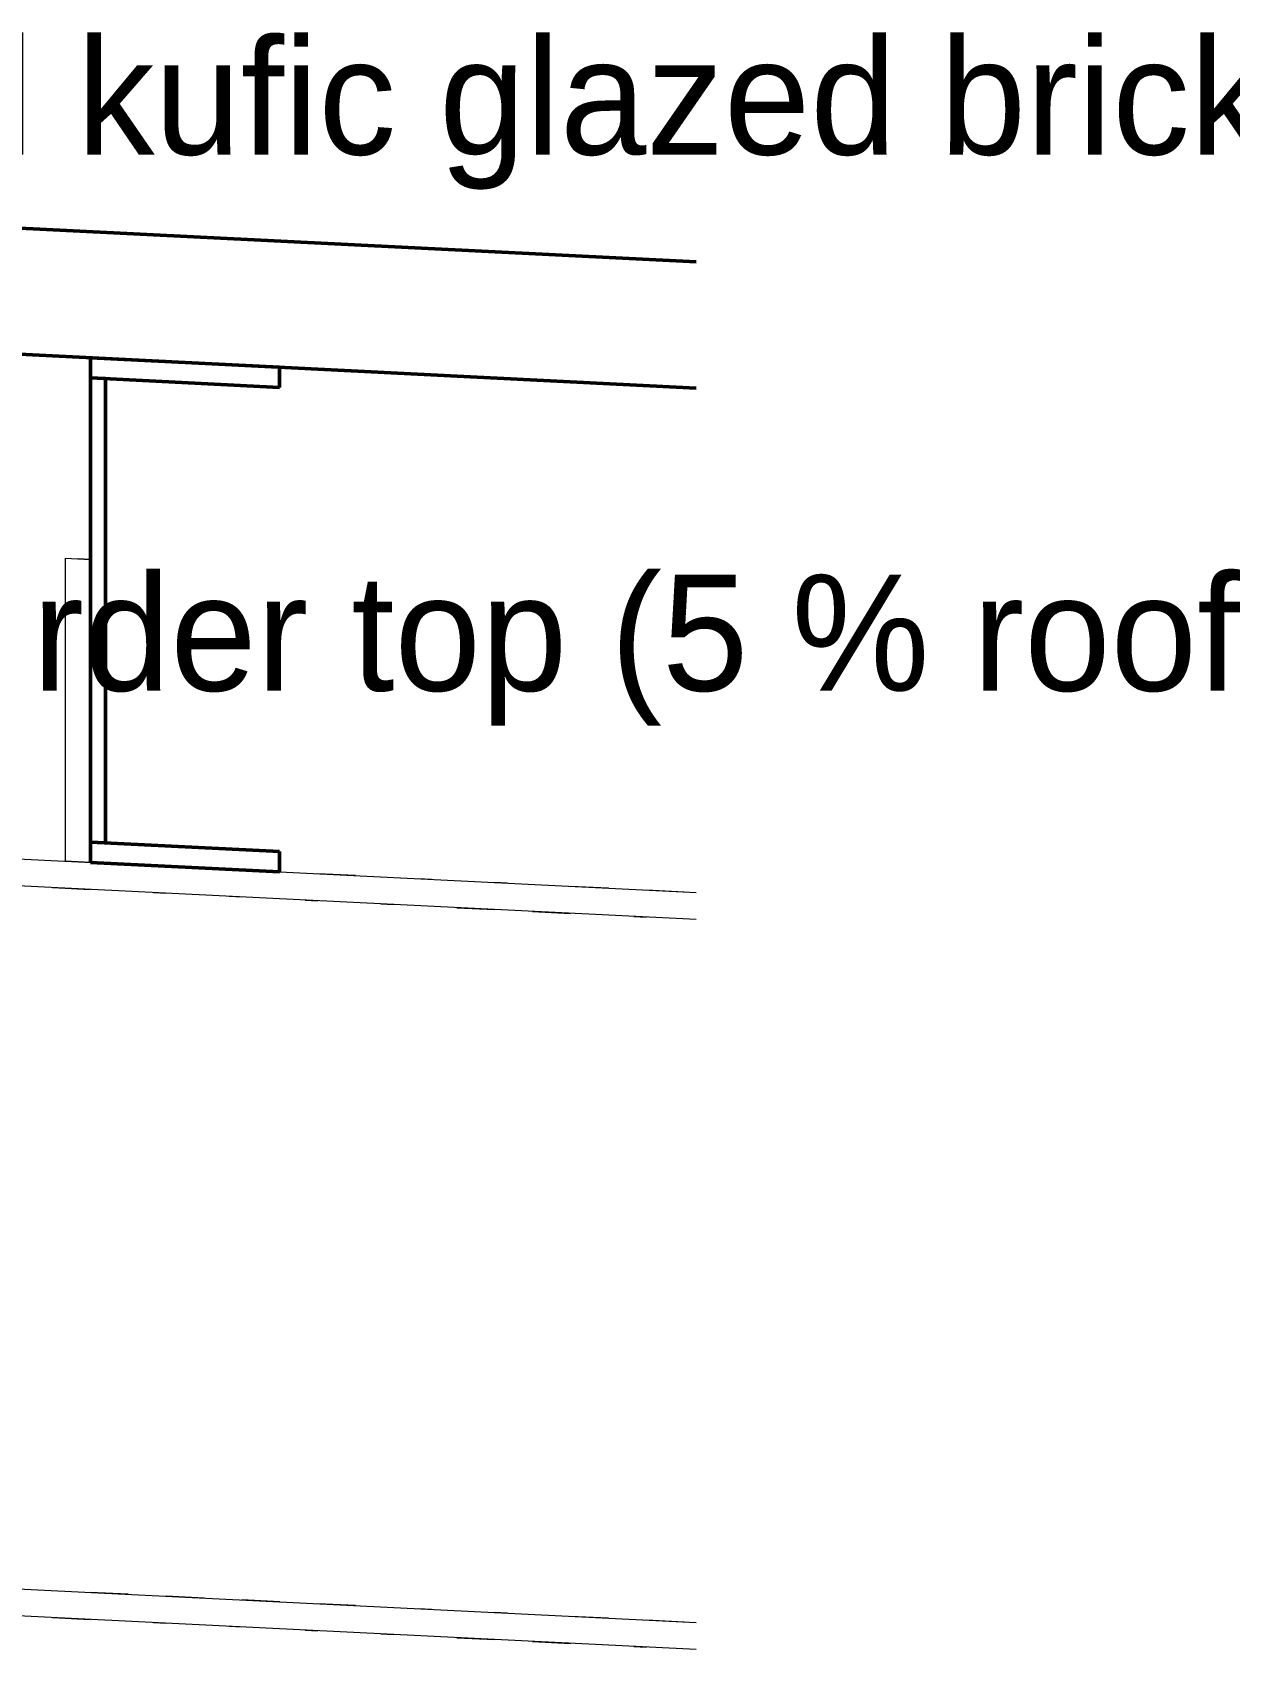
# Model space of a CAD drawing. Header units: metres. Extents: x 10 to 831, y 10 to 584.
# Drawn here: x 339.48 to 358.46, y 252 to 277.64 of the extents above; entities that cross this region are included whole.
import ezdxf

# ---------------------------------------------------------------- set-up
doc = ezdxf.new("R2010")
doc.units = ezdxf.units.M
for name, color, linetype, lineweight in [('CUT', 7, 'Continuous', 50), ('DIM', 1, 'Continuous', 13), ('TXT', 7, 'Continuous', 18), ('VIS', 8, 'Continuous', 13)]:
    doc.layers.add(name, color=color, linetype=linetype, lineweight=lineweight)

msp = doc.modelspace()

# ---------------------------------------------------------------- linework, layer by layer
at = {"layer": 'CUT'}
for p, q in [((302, 276.4), (350, 273.9999)), ((350, 271.9999), (302, 274.4)), ((343.4, 272.33), (340.4, 272.48)), ((340.4, 272.48), (340.4, 272.16)), ((343.4, 272.01), (343.4, 272.33)), ((340.64, 272.148), (340.4, 272.16)), ((340.4, 272.16), (340.4, 264.8)), ((340.4, 272.16), (343.4, 272.01)), ((340.64, 264.788), (340.64, 272.148)), ((343.4, 264.65), (340.4, 264.8)), ((340.4, 264.8), (340.4, 264.48)), ((340.4, 264.8), (340.64, 264.788)), ((343.4, 264.33), (343.4, 264.65)), ((340.4, 264.48), (343.4, 264.33))]:
    msp.add_line(p, q, dxfattribs=at)
at = {"layer": 'VIS'}
for p, q in [((350, 273.9999), (302, 276.4)), ((337.73, 274.6136), (341.062, 274.4468)), ((338.1948, 274.5904), (340.7004, 274.4648)), ((350, 271.9999), (302, 274.4)), ((338.7136, 274.5644), (339.6508, 274.5176)), ((338.7984, 274.56), (339.7852, 274.5108)), ((338.9536, 274.5524), (340.7352, 274.4632)), ((338.9808, 274.5508), (340.162, 274.492)), ((339.0752, 274.5464), (339.5972, 274.52)), ((339.0764, 274.546), (339.6692, 274.5164)), ((339.2656, 274.5368), (339.8636, 274.5068)), ((339.3436, 274.5328), (339.7988, 274.51)), ((339.384, 274.5308), (339.5796, 274.5212)), ((339.4076, 274.5296), (339.6052, 274.5196)), ((339.4232, 274.5288), (340.0228, 274.4988)), ((339.4544, 274.5272), (339.6544, 274.5172)), ((339.4592, 274.5272), (339.6548, 274.5172)), ((339.4848, 274.5256), (339.6408, 274.518)), ((339.4916, 274.5256), (339.6916, 274.5156)), ((339.5116, 274.5244), (339.6932, 274.5152)), ((339.5436, 274.5228), (339.9796, 274.5012)), ((339.6056, 274.5196), (340.204, 274.49)), ((339.6576, 274.5172), (340.654, 274.4672)), ((339.6632, 274.5168), (339.8628, 274.5068)), ((339.7012, 274.5148), (340.2316, 274.4884)), ((339.7264, 274.5136), (340.3248, 274.4836)), ((339.7688, 274.5116), (340.3692, 274.4816)), ((339.78, 274.5108), (339.9432, 274.5028)), ((339.7944, 274.5104), (339.9944, 274.5004)), ((339.7984, 274.51), (339.9532, 274.5024)), ((339.802, 274.51), (340.0008, 274.5)), ((339.8212, 274.5088), (340.0212, 274.4988)), ((339.8256, 274.5088), (340.0256, 274.4988)), ((339.8512, 274.5076), (340.2944, 274.4852)), ((339.8596, 274.5072), (340.7248, 274.4636)), ((339.8892, 274.5056), (340.0824, 274.496)), ((339.9024, 274.5048), (340.0528, 274.4972)), ((339.9324, 274.5032), (340.132, 274.4932)), ((339.9324, 274.5032), (340.0752, 274.4964)), ((339.9612, 274.502), (340.1536, 274.4924)), ((340.0264, 274.4988), (340.6244, 274.4688)), ((340.2676, 274.4868), (340.0676, 274.4968)), ((340.124, 274.494), (341.4112, 274.4296)), ((340.1376, 274.4932), (340.6356, 274.4684)), ((340.1804, 274.4908), (340.3244, 274.4836)), ((340.198, 274.49), (340.398, 274.48)), ((340.2088, 274.4896), (340.398, 274.48)), ((340.2416, 274.488), (340.4372, 274.478)), ((340.254, 274.4872), (340.7096, 274.4644)), ((340.2596, 274.4872), (340.4596, 274.4772)), ((340.262, 274.4868), (340.4596, 274.4772)), ((340.2676, 274.4868), (340.4672, 274.4768)), ((340.3192, 274.484), (340.9152, 274.4544)), ((340.3432, 274.4828), (341.7404, 274.4128)), ((340.4208, 274.4788), (340.5772, 274.4712)), ((340.422, 274.4788), (340.616, 274.4692)), ((340.4328, 274.4784), (340.922, 274.454)), ((340.4612, 274.4768), (340.6604, 274.4668)), ((340.5048, 274.4748), (340.6552, 274.4672)), ((340.5196, 274.474), (341.0576, 274.4472)), ((340.5584, 274.472), (340.7544, 274.4624)), ((340.584, 274.4708), (341.5676, 274.4216)), ((340.602, 274.47), (340.7836, 274.4608)), ((340.6228, 274.4688), (340.8228, 274.4588)), ((340.6536, 274.4672), (340.8536, 274.4572)), ((340.6564, 274.4672), (341.204, 274.4396)), ((340.6624, 274.4668), (340.856, 274.4572)), ((340.6904, 274.4656), (340.89, 274.4556)), ((340.7268, 274.4636), (341.1908, 274.4404)), ((340.7372, 274.4632), (341.18, 274.4408)), ((340.7568, 274.462), (340.9008, 274.4548)), ((340.7896, 274.4604), (340.9324, 274.4532)), ((340.8024, 274.46), (341.4008, 274.43)), ((340.816, 274.4592), (340.9904, 274.4504)), ((340.8548, 274.4572), (341.4496, 274.4276)), ((340.8592, 274.4572), (341.0584, 274.4472)), ((340.8948, 274.4552), (349.6624, 274.0168)), ((340.9232, 274.454), (342.3192, 274.384)), ((340.9632, 274.452), (341.9008, 274.4048)), ((340.9664, 274.4516), (341.5348, 274.4232)), ((340.99, 274.4504), (341.1876, 274.4408)), ((340.9944, 274.4504), (341.1948, 274.4404)), ((340.9956, 274.4504), (341.5924, 274.4204)), ((340.9968, 274.45), (341.4328, 274.4284)), ((341.0212, 274.4488), (341.2212, 274.4388)), ((341.0236, 274.4488), (341.2192, 274.4392)), ((341.0252, 274.4488), (341.2252, 274.4388)), ((341.0528, 274.4472), (341.2504, 274.4376)), ((341.0588, 274.4472), (341.2588, 274.4372)), ((341.1072, 274.4448), (341.258, 274.4372)), ((341.114, 274.4444), (341.3064, 274.4348)), ((341.116, 274.4444), (341.6464, 274.4176)), ((341.1304, 274.4436), (341.33, 274.4336)), ((341.1648, 274.4416), (341.6204, 274.4188)), ((341.1716, 274.4416), (342.3728, 274.3812)), ((341.866, 274.4068), (341.2664, 274.4368)), ((341.3288, 274.4336), (341.5108, 274.4244)), ((341.3328, 274.4332), (341.4768, 274.426)), ((341.3572, 274.432), (341.8256, 274.4088)), ((341.398, 274.43), (341.598, 274.42)), ((341.4112, 274.4296), (341.5744, 274.4212)), ((341.436, 274.4284), (341.6292, 274.4184)), ((341.4664, 274.4268), (341.6664, 274.4168)), ((341.4892, 274.4256), (342.0888, 274.3956)), ((341.586, 274.4208), (342.168, 274.3916)), ((341.5904, 274.4204), (342.4556, 274.3772)), ((341.6216, 274.4188), (341.8208, 274.4088)), ((341.6464, 274.4176), (341.7892, 274.4104)), ((341.6568, 274.4172), (341.8564, 274.4072)), ((341.658, 274.4172), (343.7236, 274.314)), ((341.6804, 274.416), (342.8616, 274.3568)), ((341.7332, 274.4132), (341.9288, 274.4036)), ((341.77, 274.4116), (342.7704, 274.3616)), ((341.7948, 274.4104), (341.9948, 274.4004)), ((341.798, 274.41), (342.6284, 274.3684)), ((341.806, 274.4096), (342.0016, 274.4)), ((341.8224, 274.4088), (342.0224, 274.3988)), ((341.8248, 274.4088), (342.0248, 274.3988)), ((341.8528, 274.4072), (342.0528, 274.3972)), ((341.8584, 274.4072), (342.0584, 274.3972)), ((341.8608, 274.4068), (342.3832, 274.3808)), ((341.8792, 274.406), (343.6772, 274.316)), ((341.908, 274.4048), (342.5036, 274.3748)), ((341.9184, 274.404), (342.066, 274.3968)), ((341.9288, 274.4036), (342.1288, 274.3936)), ((341.956, 274.4024), (343.3372, 274.3332)), ((341.9644, 274.4016), (342.1192, 274.394)), ((341.9988, 274.4), (342.5972, 274.37)), ((342.0492, 274.3976), (343.4444, 274.3276)), ((342.0548, 274.3972), (342.254, 274.3872)), ((342.0636, 274.3968), (342.5532, 274.3724)), ((342.0756, 274.3964), (342.5312, 274.3736)), ((342.1032, 274.3948), (342.2928, 274.3852)), ((342.1236, 274.394), (342.2724, 274.3864)), ((342.1888, 274.3904), (342.388, 274.3808)), ((342.2092, 274.3896), (342.4028, 274.38)), ((342.2208, 274.3888), (342.4208, 274.3788)), ((342.2384, 274.388), (342.4364, 274.378)), ((342.2668, 274.3868), (342.4592, 274.3772)), ((342.4192, 274.3792), (342.6012, 274.37)), ((342.45, 274.3776), (342.886, 274.3556)), ((343.0648, 274.3468), (342.4656, 274.3768)), ((342.5036, 274.3748), (342.932, 274.3536)), ((342.516, 274.3744), (342.7116, 274.3644)), ((342.5304, 274.3736), (343.0612, 274.3468)), ((342.5724, 274.3712), (342.7704, 274.3616)), ((342.588, 274.3704), (342.7836, 274.3608)), ((342.5948, 274.3704), (342.7948, 274.3604)), ((342.5984, 274.37), (342.7984, 274.36)), ((342.6056, 274.3696), (342.7616, 274.362)), ((342.6136, 274.3692), (342.764, 274.3616)), ((342.6224, 274.3688), (342.8224, 274.3588)), ((342.6248, 274.3688), (342.8248, 274.3588)), ((342.6576, 274.3672), (342.8576, 274.3572)), ((342.6704, 274.3664), (343.5664, 274.3216)), ((342.688, 274.3656), (342.8876, 274.3556)), ((342.72, 274.364), (342.8688, 274.3564)), ((342.7276, 274.3636), (342.9272, 274.3536)), ((342.7732, 274.3612), (342.9176, 274.354)), ((342.8044, 274.3596), (342.952, 274.3524)), ((342.818, 274.3592), (343.0172, 274.3492)), ((342.8368, 274.358), (343.4312, 274.3284)), ((342.8468, 274.3576), (343.7592, 274.312)), ((342.8528, 274.3572), (343.052, 274.3476)), ((342.8928, 274.3552), (343.3568, 274.332)), ((342.9176, 274.354), (343.1172, 274.344)), ((342.9448, 274.3528), (343.9288, 274.3036)), ((342.9864, 274.3508), (343.442, 274.328)), ((343.0292, 274.3484), (343.2268, 274.3388)), ((343.0424, 274.348), (343.2056, 274.3396)), ((343.0648, 274.3468), (343.2648, 274.3368)), ((343.138, 274.3432), (343.332, 274.3332)), ((343.1464, 274.3428), (343.328, 274.3336)), ((343.1956, 274.3404), (343.3952, 274.3304)), ((343.2132, 274.3392), (344.1504, 274.2924)), ((343.216, 274.3392), (343.3668, 274.3316)), ((343.24, 274.338), (343.4296, 274.3284)), ((343.2504, 274.3376), (343.45, 274.3276)), ((343.254, 274.3372), (343.776, 274.3112)), ((343.3088, 274.3344), (345.0908, 274.2456)), ((343.3164, 274.334), (343.4656, 274.3268)), ((343.3208, 274.334), (344.1864, 274.2908)), ((343.3496, 274.3324), (343.4936, 274.3252)), ((343.3604, 274.332), (343.5032, 274.3248)), ((343.3696, 274.3316), (343.5628, 274.322)), ((343.3704, 274.3316), (343.566, 274.3216)), ((343.4196, 274.3292), (343.612, 274.3196)), ((343.4204, 274.3288), (343.6204, 274.3188)), ((343.422, 274.3288), (344.022, 274.2988)), ((343.4244, 274.3288), (343.6244, 274.3188)), ((343.4516, 274.3276), (343.6516, 274.3176)), ((343.4572, 274.3272), (343.6568, 274.3172)), ((343.542, 274.3228), (343.698, 274.3152)), ((343.6904, 274.3156), (343.8864, 274.3056)), ((343.6904, 274.3156), (343.838, 274.308)), ((343.6948, 274.3152), (344.1844, 274.2908)), ((343.7804, 274.3108), (343.9792, 274.3012)), ((343.7908, 274.3104), (344.2888, 274.2856)), ((343.7948, 274.3104), (343.9948, 274.3004)), ((343.7984, 274.31), (343.9984, 274.3)), ((343.8016, 274.31), (345.4564, 274.2272)), ((343.8184, 274.3092), (343.9692, 274.3016)), ((343.8196, 274.3092), (344.0172, 274.2992)), ((343.8864, 274.3056), (344.0864, 274.2956)), ((343.8936, 274.3052), (344.4896, 274.2756)), ((343.8972, 274.3052), (344.3524, 274.2824)), ((343.9032, 274.3048), (344.6296, 274.2684)), ((343.9128, 274.3044), (344.062, 274.2968)), ((343.9252, 274.3036), (344.1252, 274.2936)), ((343.9256, 274.3036), (344.0696, 274.2964)), ((343.9452, 274.3028), (344.4756, 274.2764)), ((344.0484, 274.2976), (344.2476, 274.2876)), ((344.264, 274.2868), (344.064, 274.2968)), ((344.1144, 274.2944), (344.314, 274.2844)), ((344.1304, 274.2936), (344.2852, 274.2856)), ((344.1428, 274.2928), (344.3364, 274.2832)), ((344.1524, 274.2924), (344.348, 274.2824)), ((344.1552, 274.2924), (344.3528, 274.2824)), ((344.1712, 274.2916), (345.1716, 274.2416)), ((344.2172, 274.2892), (344.3604, 274.282)), ((344.2204, 274.2888), (344.82, 274.2588)), ((344.2244, 274.2888), (344.4244, 274.2788)), ((344.2564, 274.2872), (344.4564, 274.2772)), ((344.264, 274.2868), (344.4636, 274.2768)), ((344.302, 274.2848), (344.496, 274.2752)), ((344.3768, 274.2812), (344.5664, 274.2716)), ((344.38, 274.2812), (345.5608, 274.222)), ((344.3924, 274.2804), (344.5916, 274.2704)), ((344.4128, 274.2792), (344.6124, 274.2692)), ((344.4212, 274.2788), (344.5716, 274.2716)), ((344.4464, 274.2776), (344.6456, 274.2676)), ((344.4736, 274.2764), (345.0608, 274.2468)), ((344.4784, 274.276), (344.9464, 274.2528)), ((344.5092, 274.2744), (344.6584, 274.2672)), ((344.5724, 274.2712), (344.7648, 274.2616)), ((344.5764, 274.2712), (344.724, 274.2636)), ((344.5952, 274.2704), (344.7952, 274.2604)), ((344.6032, 274.27), (345.8044, 274.2096)), ((344.6104, 274.2696), (345.2032, 274.24)), ((344.6216, 274.2688), (344.8216, 274.2588)), ((344.6468, 274.2676), (345.1692, 274.2416)), ((344.6508, 274.2676), (344.8508, 274.2576)), ((344.6736, 274.2664), (344.8368, 274.258)), ((344.6856, 274.2656), (345.2848, 274.2356)), ((344.724, 274.2636), (344.9236, 274.254)), ((344.7348, 274.2632), (346.132, 274.1936)), ((344.748, 274.2628), (346.868, 274.1568)), ((344.808, 274.2596), (345.2632, 274.2368)), ((344.8188, 274.2592), (345.4132, 274.2292)), ((344.8208, 274.2588), (345.7168, 274.214)), ((344.8396, 274.258), (345.836, 274.2084)), ((344.9124, 274.2544), (346.3084, 274.1844)), ((344.9164, 274.254), (345.1096, 274.2444)), ((344.9348, 274.2532), (345.1304, 274.2436)), ((344.9636, 274.252), (345.1452, 274.2428)), ((344.9736, 274.2512), (345.1724, 274.2412)), ((344.9984, 274.25), (345.1984, 274.24)), ((345.0064, 274.2496), (345.5368, 274.2232)), ((345.024, 274.2488), (345.224, 274.2388)), ((345.0516, 274.2476), (345.9172, 274.204)), ((345.0744, 274.2464), (345.2172, 274.2392)), ((345.0876, 274.2456), (346.0252, 274.1988)), ((345.1056, 274.2448), (345.2548, 274.2372)), ((345.244, 274.2376), (345.4436, 274.228)), ((345.4628, 274.2268), (345.2632, 274.2368)), ((345.306, 274.2348), (346.29, 274.1856)), ((345.326, 274.2336), (345.8156, 274.2092)), ((345.342, 274.2328), (345.9352, 274.2032)), ((345.3564, 274.232), (346.0828, 274.196)), ((345.3664, 274.2316), (345.5104, 274.2244)), ((345.368, 274.2316), (345.5228, 274.224)), ((345.3952, 274.2304), (345.5952, 274.2204)), ((345.402, 274.23), (346.3148, 274.1844)), ((345.42, 274.2288), (346.02, 274.1992)), ((345.4216, 274.2288), (346.0212, 274.1988)), ((345.4556, 274.2272), (345.6556, 274.2172)), ((345.4624, 274.2268), (345.9052, 274.2048)), ((345.4628, 274.2268), (345.6628, 274.2168)), ((345.466, 274.2268), (346.048, 274.1976)), ((345.4824, 274.226), (346.078, 274.196)), ((345.5076, 274.2248), (346.8888, 274.1556)), ((345.5136, 274.2244), (345.7032, 274.2148)), ((345.5224, 274.224), (345.722, 274.214)), ((345.5888, 274.2204), (345.7884, 274.2104)), ((345.6092, 274.2196), (345.8084, 274.2096)), ((345.642, 274.218), (345.8412, 274.208)), ((345.648, 274.2176), (345.844, 274.208)), ((345.6896, 274.2156), (345.8832, 274.206)), ((345.6904, 274.2156), (345.872, 274.2064)), ((345.702, 274.2148), (345.8512, 274.2076)), ((345.7168, 274.214), (345.9124, 274.2044)), ((345.7188, 274.214), (346.174, 274.1912)), ((345.7252, 274.2136), (345.9176, 274.204)), ((345.7268, 274.2136), (345.8828, 274.206)), ((345.7832, 274.2108), (346.2816, 274.186)), ((345.796, 274.21), (345.9936, 274.2004)), ((345.8236, 274.2088), (346.0236, 274.1988)), ((345.85, 274.2076), (346.4496, 274.1776)), ((345.884, 274.206), (346.084, 274.196)), ((345.9272, 274.2036), (346.078, 274.196)), ((345.9312, 274.2036), (346.074, 274.1964)), ((345.9424, 274.2028), (346.0864, 274.1956)), ((346.0396, 274.198), (346.562, 274.172)), ((346.0412, 274.198), (346.6392, 274.168)), ((346.1672, 274.1916), (346.366, 274.1816)), ((346.1984, 274.19), (346.3984, 274.18)), ((346.2548, 274.1872), (346.4548, 274.1772)), ((346.2964, 274.1852), (346.4512, 274.1776)), ((346.2984, 274.1852), (346.4476, 274.1776)), ((346.3048, 274.1848), (346.468, 274.1768)), ((346.4208, 274.1788), (346.9516, 274.1524)), ((347.0616, 274.1468), (346.462, 274.1768)), ((346.4632, 274.1768), (346.6564, 274.1672)), ((346.4992, 274.1752), (346.6948, 274.1652)), ((346.5184, 274.174), (346.6628, 274.1668)), ((346.53, 274.1736), (346.6804, 274.166)), ((346.572, 274.1712), (347.1724, 274.1412)), ((346.5868, 274.1708), (346.7844, 274.1608)), ((346.5952, 274.1704), (346.7952, 274.1604)), ((346.6196, 274.1692), (346.8196, 274.1592)), ((346.6212, 274.1688), (346.8212, 274.1588)), ((346.6296, 274.1684), (347.0848, 274.1456)), ((346.6436, 274.168), (346.7912, 274.1604)), ((346.6504, 274.1676), (346.84, 274.158)), ((346.662, 274.1668), (347.2612, 274.1368)), ((346.6628, 274.1668), (346.8192, 274.1592)), ((346.674, 274.1664), (348.8716, 274.0564)), ((346.7204, 274.164), (346.92, 274.154)), ((346.7452, 274.1628), (350, 273.9999)), ((346.7808, 274.1608), (346.9624, 274.152)), ((346.7824, 274.1608), (347.648, 274.1176)), ((346.7856, 274.1608), (346.9852, 274.1508)), ((346.7884, 274.1604), (346.9312, 274.1536)), ((346.8008, 274.16), (347.3952, 274.1304)), ((346.8056, 274.1596), (347.4036, 274.13)), ((346.8096, 274.1596), (347.536, 274.1232)), ((346.8228, 274.1588), (347.0184, 274.1492)), ((346.8376, 274.158), (347.4356, 274.1284)), ((346.878, 274.156), (347.4544, 274.1272)), ((346.8948, 274.1552), (347.044, 274.148)), ((346.9068, 274.1548), (347.1064, 274.1448)), ((346.9244, 274.1536), (347.518, 274.124)), ((346.9572, 274.152), (347.4468, 274.1276)), ((347.018, 274.1492), (347.212, 274.1392)), ((347.0492, 274.1476), (347.6488, 274.1176)), ((347.0544, 274.1472), (347.2544, 274.1372)), ((347.06, 274.1468), (348.808, 274.0596)), ((347.0792, 274.146), (348.2604, 274.0868)), ((347.0824, 274.146), (347.2824, 274.136)), ((347.0948, 274.1452), (347.5268, 274.1236)), ((347.1324, 274.1432), (347.2832, 274.136)), ((347.2364, 274.138), (347.43, 274.1284)), ((347.2812, 274.136), (347.4768, 274.126)), ((347.3296, 274.1336), (347.8676, 274.1068)), ((347.3376, 274.1332), (348.2748, 274.0864)), ((347.3604, 274.132), (347.5596, 274.122)), ((347.3772, 274.1312), (347.5748, 274.1212)), ((347.3956, 274.1304), (347.5956, 274.1204)), ((347.3988, 274.13), (347.5988, 274.12)), ((347.4084, 274.1296), (347.9768, 274.1012)), ((347.4088, 274.1296), (347.6088, 274.1196)), ((347.4232, 274.1288), (347.6232, 274.1188)), ((347.4328, 274.1284), (347.9548, 274.1024)), ((347.444, 274.128), (347.942, 274.1028)), ((347.468, 274.1268), (348.064, 274.0968)), ((347.4912, 274.1256), (347.6404, 274.118)), ((347.5076, 274.1248), (347.6896, 274.1156)), ((347.5188, 274.124), (347.7188, 274.114)), ((347.5296, 274.1236), (347.6772, 274.116)), ((347.534, 274.1232), (347.6888, 274.1156)), ((347.5404, 274.1228), (347.9956, 274.1004)), ((347.5992, 274.12), (348.0676, 274.0968)), ((347.6056, 274.1196), (347.8012, 274.11)), ((347.6296, 274.1184), (348.626, 274.0688)), ((347.6356, 274.1184), (347.8348, 274.1084)), ((347.6452, 274.1176), (347.788, 274.1104)), ((347.6672, 274.1168), (349.0444, 274.0476)), ((347.7348, 274.1132), (347.8856, 274.1056)), ((347.8196, 274.1092), (348.0196, 274.0992)), ((347.8208, 274.1088), (348.0208, 274.0988)), ((347.8356, 274.1084), (348.366, 274.0816)), ((347.8468, 274.1076), (349.134, 274.0432)), ((347.8536, 274.1072), (348.0536, 274.0972)), ((347.8816, 274.106), (348.4808, 274.076)), ((347.936, 274.1032), (348.0992, 274.0952)), ((347.9572, 274.102), (348.5048, 274.0748)), ((347.9592, 274.102), (348.1032, 274.0948)), ((347.9824, 274.1008), (348.1816, 274.0908)), ((348.01, 274.0996), (348.2032, 274.09)), ((348.0308, 274.0984), (348.6076, 274.0696)), ((348.0336, 274.0984), (348.6312, 274.0684)), ((348.0348, 274.0984), (349.2356, 274.0384)), ((348.0604, 274.0968), (349.446, 274.0276)), ((348.2604, 274.0868), (348.0608, 274.0968)), ((348.0636, 274.0968), (348.2592, 274.0872)), ((348.0876, 274.0956), (348.2368, 274.088)), ((348.1036, 274.0948), (348.3028, 274.0848)), ((348.182, 274.0908), (348.764, 274.0616)), ((348.1956, 274.0904), (348.3956, 274.0804)), ((348.2088, 274.0896), (350, 274)), ((348.2604, 274.0868), (348.4604, 274.0768)), ((348.2628, 274.0868), (348.9892, 274.0504)), ((348.3176, 274.084), (348.5172, 274.074)), ((348.3276, 274.0836), (349.7248, 274.0136)), ((348.3376, 274.0832), (348.488, 274.0756)), ((348.4004, 274.08), (348.6, 274.07)), ((348.4156, 274.0792), (348.5632, 274.072)), ((348.4328, 274.0784), (349.0304, 274.0484)), ((348.4512, 274.0776), (348.9064, 274.0548)), ((348.4624, 274.0768), (348.9264, 274.0536)), ((348.5024, 274.0748), (348.9308, 274.0536)), ((348.5072, 274.0748), (349.1004, 274.0448)), ((348.5132, 274.0744), (349.3784, 274.0312)), ((348.5352, 274.0732), (348.6792, 274.066)), ((348.5356, 274.0732), (349.0036, 274.05)), ((348.5448, 274.0728), (348.7344, 274.0632)), ((348.554, 274.0724), (348.7528, 274.0624)), ((348.5632, 274.072), (348.7608, 274.062)), ((348.5884, 274.0704), (348.7516, 274.0624)), ((348.598, 274.07), (348.78, 274.0612)), ((348.5988, 274.07), (348.7988, 274.06)), ((348.6208, 274.0688), (348.8208, 274.0588)), ((348.6228, 274.0688), (348.8228, 274.0588)), ((348.648, 274.0676), (348.848, 274.0576)), ((348.6532, 274.0672), (348.8528, 274.0572)), ((348.6648, 274.0668), (350, 273.9999)), ((348.684, 274.0656), (348.8332, 274.0584)), ((348.78, 274.0608), (348.976, 274.0512)), ((348.7832, 274.0608), (348.9768, 274.0512)), ((348.8256, 274.0588), (349.348, 274.0328)), ((348.8456, 274.0576), (349.0412, 274.048)), ((348.9012, 274.0548), (349.4996, 274.0252)), ((348.9732, 274.0512), (349.5736, 274.0212)), ((349.0192, 274.0492), (349.2192, 274.0392)), ((349.0568, 274.0472), (349.6524, 274.0172)), ((349.0804, 274.046), (349.28, 274.036)), ((349.1116, 274.0444), (349.2556, 274.0372)), ((349.1792, 274.0412), (349.3784, 274.0312)), ((349.1792, 274.0412), (349.7736, 274.0112)), ((349.184, 274.0408), (349.7604, 274.012)), ((349.2412, 274.038), (349.392, 274.0304)), ((349.2504, 274.0376), (349.7808, 274.0108)), ((349.4592, 274.0272), (349.2596, 274.0372)), ((349.2808, 274.036), (349.4296, 274.0284)), ((349.3016, 274.0348), (349.4492, 274.0276)), ((349.3252, 274.0336), (349.5068, 274.0248)), ((349.3464, 274.0328), (349.9284, 274.0036)), ((349.3536, 274.0324), (349.5512, 274.0224)), ((349.3592, 274.032), (349.502, 274.0248)), ((349.3616, 274.032), (349.8172, 274.0092)), ((349.3956, 274.0304), (349.5956, 274.0204)), ((349.4228, 274.0288), (349.6228, 274.0188)), ((349.4364, 274.028), (349.9348, 274.0032)), ((349.4524, 274.0272), (349.6524, 274.0172)), ((349.4592, 274.0272), (349.6592, 274.0172)), ((349.4804, 274.026), (350, 274)), ((349.5156, 274.0244), (349.7152, 274.0144)), ((349.5568, 274.022), (349.75, 274.0124)), ((349.5632, 274.022), (349.7588, 274.012)), ((349.5672, 274.0216), (349.7304, 274.0136)), ((349.5872, 274.0208), (350, 274)), ((349.5968, 274.02), (350, 274.0001)), ((349.6276, 274.0188), (349.8272, 274.0088)), ((349.628, 274.0184), (349.8236, 274.0088)), ((349.6284, 274.0184), (350, 274)), ((349.6816, 274.016), (349.8712, 274.0064)), ((349.7, 274.0148), (349.8548, 274.0072)), ((349.716, 274.0144), (350, 274.0002)), ((349.7472, 274.0128), (350, 274.0001)), ((349.7788, 274.0112), (350, 274.0001)), ((349.784, 274.0108), (349.94, 274.0028)), ((349.7988, 274.01), (350, 273.9999)), ((349.8204, 274.0088), (350, 273.9998)), ((349.8436, 274.008), (349.9944, 274.0004)), ((349.8472, 274.0076), (350, 274)), ((349.8772, 274.006), (350, 274.0001)), ((349.9756, 274.0012), (350, 274)), ((344.6376, 272.268), (336.892, 272.6556)), ((339.588, 272.5208), (338.2068, 272.5896)), ((344.8192, 272.2592), (338.3172, 272.584)), ((339.6556, 272.5172), (338.4748, 272.5764)), ((339.952, 272.5024), (338.6768, 272.566)), ((339.664, 272.5168), (339.0664, 272.5468)), ((339.7264, 272.5136), (339.128, 272.5436)), ((339.4848, 272.5256), (339.3288, 272.5336)), ((339.5116, 272.5244), (339.33, 272.5336)), ((340.4548, 272.4772), (339.4584, 272.5272)), ((339.9696, 272.5016), (339.484, 272.526)), ((340.0548, 272.4972), (339.5244, 272.5236)), ((340.1692, 272.4916), (339.5688, 272.5216)), ((339.7944, 272.5104), (339.5944, 272.5204)), ((339.802, 272.51), (339.6032, 272.52)), ((340.6144, 272.4692), (339.6144, 272.5192)), ((339.78, 272.5108), (339.6172, 272.5192)), ((339.8232, 272.5088), (339.6232, 272.5188)), ((339.81, 272.5096), (339.6344, 272.5184)), ((339.8664, 272.5068), (339.6664, 272.5168)), ((339.8892, 272.5056), (339.6956, 272.5152)), ((339.9612, 272.502), (339.7692, 272.5116)), ((339.9324, 272.5032), (339.7896, 272.5104)), ((340.0044, 272.4996), (339.8052, 272.5096)), ((340.0264, 272.4988), (339.8272, 272.5088)), ((339.8564, 272.5072), (340.838, 272.458)), ((340.6676, 272.4668), (339.8656, 272.5068)), ((340.7528, 272.4624), (339.9024, 272.5048)), ((341.2272, 272.4388), (339.94, 272.5028)), ((340.552, 272.4724), (340.0328, 272.4984)), ((340.2596, 272.4872), (340.0596, 272.4972)), ((340.2676, 272.4868), (340.0676, 272.4968)), ((340.6832, 272.466), (340.084, 272.496)), ((341.0216, 272.4488), (340.1092, 272.4944)), ((340.7164, 272.464), (340.1208, 272.494)), ((341.5408, 272.4228), (340.1436, 272.4928)), ((340.352, 272.4824), (340.1536, 272.4924)), ((340.6348, 272.4684), (340.1952, 272.4904)), ((340.422, 272.4788), (340.228, 272.4888)), ((340.4612, 272.4768), (340.262, 272.4868)), ((340.4208, 272.4788), (340.2648, 272.4868)), ((340.2676, 272.4868), (340.4672, 272.4768)), ((340.4328, 272.4784), (340.2696, 272.4864)), ((340.5128, 272.4744), (340.3372, 272.4832)), ((340.8784, 272.456), (340.3404, 272.4828)), ((340.5584, 272.472), (340.3628, 272.482)), ((340.9292, 272.4536), (340.3724, 272.4812)), ((341.3684, 272.4316), (340.3768, 272.4812)), ((341.3708, 272.4316), (340.3872, 272.4808)), ((341.6856, 272.4156), (340.4, 272.48)), ((340.4, 272.16), (340.4, 272.48)), ((340.4, 272.48), (340.4, 272.48)), ((343.4, 272.33), (340.4, 272.48)), ((340.4, 272.16), (340.4, 272.48)), ((341.8128, 272.4092), (340.4132, 272.4792)), ((341.018, 272.4492), (340.418, 272.4792)), ((340.602, 272.47), (340.4204, 272.4788)), ((340.6228, 272.4688), (340.4228, 272.4788)), ((340.6536, 272.4672), (340.454, 272.4772)), ((340.6624, 272.4668), (340.4692, 272.4764)), ((340.8024, 272.46), (340.6028, 272.47)), ((340.7896, 272.4604), (340.6468, 272.4676)), ((341.7132, 272.4144), (340.776, 272.4612)), ((340.9416, 272.4528), (340.7796, 272.4612)), ((342.0992, 272.3952), (340.78, 272.4612)), ((340.9308, 272.4536), (340.7816, 272.4608)), ((340.99, 272.4504), (340.792, 272.4604)), ((340.9944, 272.4504), (340.7944, 272.4604)), ((340.9956, 272.4504), (340.7968, 272.46)), ((341.0252, 272.4488), (340.8252, 272.4588)), ((341.9312, 272.4036), (340.8572, 272.4572)), ((341.0588, 272.4472), (340.8592, 272.4572)), ((341.0652, 272.4468), (340.8656, 272.4568)), ((341.114, 272.4444), (340.922, 272.454)), ((341.4696, 272.4264), (340.9388, 272.4532)), ((341.6216, 272.4188), (341.0232, 272.4488)), ((341.2156, 272.4392), (341.04, 272.448)), ((342.0496, 272.3976), (341.0528, 272.4472)), ((341.2844, 272.4356), (341.0896, 272.4456)), ((341.3288, 272.4336), (341.1472, 272.4428)), ((342.3552, 272.3824), (341.1744, 272.4412)), ((341.3576, 272.432), (341.1796, 272.4412)), ((341.6692, 272.4164), (341.2012, 272.44)), ((341.436, 272.4284), (341.2424, 272.438)), ((341.4112, 272.4296), (341.2484, 272.4376)), ((341.2584, 272.4372), (342.24, 272.388)), ((341.4664, 272.4268), (341.2664, 272.4368)), ((341.94, 272.4032), (341.3444, 272.4328)), ((341.586, 272.4208), (341.392, 272.4304)), ((341.6568, 272.4172), (341.4576, 272.4272)), ((341.4664, 272.4268), (341.6664, 272.4168)), ((341.6464, 272.4176), (341.5036, 272.4248)), ((341.7332, 272.4132), (341.5372, 272.4232)), ((342.5704, 272.3716), (341.5696, 272.4216)), ((341.7948, 272.4104), (341.5948, 272.4204)), ((341.8224, 272.4088), (341.6224, 272.4188)), ((341.8248, 272.4088), (341.6252, 272.4188)), ((341.8528, 272.4072), (341.6532, 272.4172)), ((341.8584, 272.4072), (341.6584, 272.4172)), ((342.3948, 272.3804), (341.6616, 272.4168)), ((342.3052, 272.3848), (341.7092, 272.4144)), ((341.9188, 272.404), (341.7428, 272.4128)), ((342.2372, 272.388), (341.7512, 272.4124)), ((343.1396, 272.3432), (341.7584, 272.412)), ((342.2824, 272.386), (341.7632, 272.412)), ((341.9352, 272.4032), (341.7936, 272.4104)), ((341.9988, 272.4), (341.7996, 272.41)), ((342.0428, 272.398), (341.8572, 272.4072)), ((349.4676, 272.0268), (341.8692, 272.4064)), ((342.0696, 272.3964), (341.8916, 272.4056)), ((342.0636, 272.3968), (341.9008, 272.4048)), ((342.1236, 272.394), (341.9744, 272.4012)), ((342.5868, 272.3708), (341.99, 272.4004)), ((342.2092, 272.3896), (342.016, 272.3992)), ((342.2176, 272.3892), (342.0176, 272.3992)), ((342.2644, 272.3868), (342.0644, 272.3968)), ((342.2668, 272.3868), (342.0748, 272.3964)), ((343.8768, 272.306), (342.0788, 272.396)), ((345.73, 272.2136), (342.1008, 272.3948)), ((342.4192, 272.3792), (342.2376, 272.388)), ((342.8464, 272.3576), (342.2484, 272.3876)), ((344.3064, 272.2848), (342.2548, 272.3872)), ((343.1344, 272.3432), (342.284, 272.386)), ((342.5188, 272.374), (342.3192, 272.384)), ((342.516, 272.3744), (342.3204, 272.384)), ((342.5304, 272.3736), (342.3536, 272.3824)), ((342.502, 272.3748), (342.3604, 272.382)), ((342.7892, 272.3604), (342.3608, 272.382)), ((342.5724, 272.3712), (342.3748, 272.3812)), ((342.5948, 272.3704), (342.3948, 272.3804)), ((343.414, 272.3292), (342.414, 272.3792)), ((342.6224, 272.3688), (342.4224, 272.3788)), ((342.6248, 272.3688), (342.4248, 272.3788)), ((343.234, 272.3384), (342.432, 272.3784)), ((342.6056, 272.3696), (342.4496, 272.3776)), ((342.6576, 272.3672), (342.458, 272.3772)), ((343.0648, 272.3468), (342.4656, 272.3768)), ((343.0804, 272.346), (342.4812, 272.376)), ((343.3872, 272.3308), (342.4912, 272.3756)), ((342.72, 272.364), (342.5708, 272.3716)), ((342.7816, 272.3608), (342.6036, 272.37)), ((342.818, 272.3592), (342.6184, 272.3692)), ((342.8528, 272.3572), (342.6536, 272.3672)), ((342.6604, 272.3668), (343.642, 272.318)), ((343.5768, 272.3212), (342.6644, 272.3668)), ((343.732, 272.3132), (342.7484, 272.3624)), ((343.0424, 272.348), (342.8792, 272.356)), ((343.0684, 272.3464), (342.9268, 272.3536)), ((343.1308, 272.3436), (342.9324, 272.3532)), ((343.138, 272.3432), (342.944, 272.3528)), ((343.1464, 272.3428), (342.9644, 272.3516)), ((343.5276, 272.3236), (342.9708, 272.3516)), ((343.1956, 272.3404), (342.996, 272.35)), ((343.9628, 272.302), (343.0256, 272.3488)), ((343.5328, 272.3232), (343.0468, 272.3476)), ((343.0648, 272.3468), (343.2648, 272.3368)), ((343.7156, 272.3144), (343.1172, 272.344)), ((343.3164, 272.334), (343.1672, 272.3416)), ((343.3604, 272.332), (343.2176, 272.3392)), ((343.4244, 272.3288), (343.2244, 272.3388)), ((343.4196, 272.3292), (343.2276, 272.3388)), ((343.4516, 272.3276), (343.252, 272.3376)), ((343.4572, 272.3272), (343.2572, 272.3372)), ((343.4632, 272.3268), (343.2632, 272.3368)), ((344.386, 272.2808), (343.312, 272.3344)), ((343.4936, 272.3252), (343.3156, 272.3344)), ((343.542, 272.3228), (343.386, 272.3308)), ((343.4, 272.33), (343.4, 272.33)), ((343.4, 272.01), (343.4, 272.33)), ((343.9452, 272.3028), (343.4148, 272.3292)), ((343.8616, 272.3068), (343.4216, 272.3288)), ((344.4412, 272.278), (343.4444, 272.3276)), ((344.202, 272.29), (343.4936, 272.3252)), ((344.0132, 272.2992), (343.494, 272.3252)), ((343.6904, 272.3156), (343.4948, 272.3252)), ((343.6948, 272.3152), (343.532, 272.3236)), ((343.7804, 272.3108), (343.5812, 272.3208)), ((343.7948, 272.3104), (343.5948, 272.3204)), ((343.8176, 272.3092), (343.6176, 272.3192)), ((344.9048, 272.2548), (343.6176, 272.3192)), ((343.822, 272.3088), (343.622, 272.3188)), ((344.2908, 272.2856), (343.6952, 272.3152)), ((343.9128, 272.3044), (343.7636, 272.312)), ((344.0484, 272.2976), (343.8492, 272.3076)), ((344.1552, 272.2924), (343.9572, 272.302)), ((344.9712, 272.2516), (343.9708, 272.3016)), ((345.4124, 272.2292), (344.0128, 272.2992)), ((344.2244, 272.2888), (344.0244, 272.2988)), ((344.2056, 272.2896), (344.0276, 272.2988)), ((344.2564, 272.2872), (344.0568, 272.2972)), ((344.0628, 272.2968), (345.044, 272.2476)), ((344.264, 272.2868), (344.064, 272.2968)), ((344.2172, 272.2892), (344.0744, 272.2964)), ((344.302, 272.2848), (344.108, 272.2948)), ((345.5332, 272.2232), (344.136, 272.2932)), ((344.3924, 272.2804), (344.1928, 272.2904)), ((345.392, 272.2304), (344.2112, 272.2896)), ((344.4128, 272.2792), (344.2136, 272.2892)), ((344.264, 272.2868), (344.4636, 272.2768)), ((344.4736, 272.2764), (344.278, 272.286)), ((344.9124, 272.2544), (344.314, 272.2844)), ((344.7904, 272.2604), (344.3224, 272.284)), ((344.5048, 272.2748), (344.3428, 272.2828)), ((344.5092, 272.2744), (344.36, 272.282)), ((344.5724, 272.2712), (344.3804, 272.2808)), ((344.5952, 272.2704), (344.3952, 272.2804)), ((344.6216, 272.2688), (344.422, 272.2788)), ((344.6508, 272.2676), (344.4512, 272.2776)), ((344.6412, 272.268), (344.4556, 272.2772)), ((344.6624, 272.2668), (344.4624, 272.2768)), ((340.4, 272.16), (340.4, 272.16)), ((340.4, 272.16), (343.4, 272.01)), ((340.64, 272.148), (340.4, 272.16)), ((340.4, 264.8), (340.4, 272.16)), ((340.4, 272.16), (340.4, 272.16)), ((340.64, 272.148), (340.4, 272.16)), ((340.4, 264.8), (340.4, 272.16)), ((343.4, 272.01), (340.4, 272.16)), ((340.64, 272.148), (340.64, 272.148)), ((340.64, 264.788), (340.64, 272.148)), ((340.64, 264.788), (340.64, 272.148)), ((343.4, 272.01), (343.4, 272.17)), ((344.6736, 272.2664), (344.5104, 272.2744)), ((344.7188, 272.264), (344.52, 272.274)), ((344.7688, 272.2616), (344.6268, 272.2688)), ((345.6368, 272.218), (344.64, 272.268)), ((345.5376, 272.2232), (344.6416, 272.268)), ((345.5164, 272.224), (344.6656, 272.2668)), ((344.9176, 272.254), (344.7396, 272.2632)), ((344.9736, 272.2512), (344.7748, 272.2612)), ((344.9636, 272.252), (344.7816, 272.2608)), ((345.4172, 272.2292), (344.8172, 272.2592)), ((345.024, 272.2488), (344.824, 272.2588)), ((345.36, 272.232), (344.8296, 272.2584)), ((345.478, 272.226), (344.8788, 272.256)), ((345.6212, 272.2188), (344.888, 272.2556)), ((345.0744, 272.2464), (344.9316, 272.2536)), ((345.1056, 272.2448), (344.9564, 272.252)), ((345.8004, 272.21), (344.9984, 272.25)), ((345.244, 272.2376), (345.0448, 272.2476)), ((346.0932, 272.1952), (345.1092, 272.2444)), ((345.7376, 272.2132), (345.144, 272.2428)), ((345.326, 272.2336), (345.1632, 272.242)), ((346.752, 272.1624), (345.1936, 272.2404)), ((345.3952, 272.2304), (345.1952, 272.2404)), ((345.8136, 272.2092), (345.2136, 272.2392)), ((346.132, 272.1932), (345.2196, 272.2392)), ((345.744, 272.2128), (345.2248, 272.2388)), ((345.4556, 272.2272), (345.2556, 272.2372)), ((345.4628, 272.2268), (345.2632, 272.2368)), ((345.854, 272.2072), (345.272, 272.2364)), ((345.8376, 272.208), (345.2752, 272.2364)), ((345.8796, 272.206), (345.2836, 272.236)), ((346.9988, 272.15), (345.3028, 272.2348)), ((346.2968, 272.1852), (345.3104, 272.2344)), ((345.8004, 272.21), (345.3144, 272.2344)), ((345.5888, 272.2204), (345.3896, 272.2304)), ((345.6092, 272.2196), (345.41, 272.2296)), ((345.63, 272.2184), (345.452, 272.2276)), ((345.648, 272.2176), (345.4524, 272.2272)), ((345.4628, 272.2268), (345.6628, 272.2168)), ((345.4648, 272.2268), (346.446, 272.1776)), ((345.6896, 272.2156), (345.4964, 272.2252)), ((345.6904, 272.2156), (345.5088, 272.2244)), ((345.71, 272.2144), (345.5104, 272.2244)), ((345.7252, 272.2136), (345.5332, 272.2232)), ((345.702, 272.2148), (345.5528, 272.2224)), ((346.1264, 272.1936), (345.5696, 272.2216)), ((345.7268, 272.2136), (345.5708, 272.2216)), ((345.7844, 272.2108), (345.6084, 272.2196)), ((345.8216, 272.2088), (345.6216, 272.2188)), ((345.8236, 272.2088), (345.624, 272.2188)), ((345.85, 272.2076), (345.6504, 272.2176)), ((345.8612, 272.2068), (345.6612, 272.2168)), ((346.3064, 272.1848), (345.7112, 272.2144)), ((346.8412, 272.158), (345.7672, 272.2116)), ((345.9312, 272.2036), (345.7884, 272.2104)), ((346.1672, 272.1916), (345.968, 272.2016)), ((346.2548, 272.1872), (346.0552, 272.1972)), ((346.3048, 272.1848), (346.1416, 272.1928)), ((346.2984, 272.1852), (346.1492, 272.1924)), ((346.8328, 272.1584), (346.2348, 272.1884)), ((346.44, 272.178), (346.2404, 272.188)), ((346.7744, 272.1612), (346.244, 272.1876)), ((346.4632, 272.1768), (346.2696, 272.1864)), ((346.9068, 272.1548), (346.3084, 272.1844)), ((346.4872, 272.1756), (346.3116, 272.1844)), ((346.9724, 272.1512), (346.372, 272.1816)), ((346.5952, 272.1704), (346.3952, 272.1804)), ((347.0168, 272.1492), (346.4168, 272.1792)), ((346.6212, 272.1688), (346.4212, 272.1788)), ((346.6236, 272.1688), (346.4236, 272.1788)), ((347.06, 272.1468), (346.4608, 272.1768)), ((347.0616, 272.1468), (346.462, 272.1768)), ((346.6628, 272.1668), (346.5068, 272.1748)), ((346.7856, 272.1608), (346.586, 272.1708)), ((346.7808, 272.1608), (346.5992, 272.17)), ((347.2044, 272.1396), (346.606, 272.1696)), ((347.096, 272.1452), (346.61, 272.1696)), ((346.8228, 272.1588), (346.6268, 272.1688)), ((346.7884, 272.1604), (346.6456, 272.1676)), ((347.088, 272.1456), (346.648, 272.1676)), ((346.662, 272.1668), (347.2612, 272.1368)), ((347.2624, 272.1368), (346.686, 272.1656)), ((347.32, 272.134), (346.7268, 272.1636)), ((346.8948, 272.1552), (346.7456, 272.1628)), ((346.9572, 272.152), (346.794, 272.1604)), ((347.018, 272.1492), (346.824, 272.1588)), ((347.4488, 272.1276), (346.8496, 272.1576)), ((347.0544, 272.1472), (346.8544, 272.1572)), ((348.6716, 272.0664), (346.8736, 272.1564)), ((347.7544, 272.1124), (346.9108, 272.1544)), ((347.4748, 272.1264), (346.9556, 272.1524)), ((347.19, 272.1404), (347.0144, 272.1492)), ((347.2364, 272.138), (347.0432, 272.148)), ((347.898, 272.1052), (347.0472, 272.1476)), ((347.6112, 272.1196), (347.0544, 272.1472)), ((347.1472, 272.1428), (348.1288, 272.0936)), ((347.6884, 272.1156), (347.1504, 272.1424)), ((347.3604, 272.132), (347.1616, 272.142)), ((347.3956, 272.1304), (347.1952, 272.1404)), ((347.41, 272.1296), (347.232, 272.1384)), ((348.046, 272.0976), (347.244, 272.138)), ((347.468, 272.1264), (347.2696, 272.1364)), ((347.8752, 272.1064), (347.276, 272.1364)), ((347.4976, 272.1252), (347.2988, 272.1352)), ((347.5076, 272.1248), (347.326, 272.1336)), ((347.4912, 272.1256), (347.3424, 272.1328)), ((347.6056, 272.1196), (347.41, 272.1296)), ((348.4268, 272.0788), (347.4304, 272.1284)), ((347.6356, 272.1184), (347.4364, 272.128)), ((347.9112, 272.1044), (347.4432, 272.128)), ((348.4544, 272.0772), (347.4704, 272.1264)), ((347.6452, 272.1176), (347.5024, 272.1248)), ((347.7044, 272.1148), (347.5052, 272.1248)), ((348.0872, 272.0956), (347.5248, 272.1236)), ((348.612, 272.0696), (347.6124, 272.1192)), ((347.8208, 272.1088), (347.6208, 272.1188)), ((347.8536, 272.1072), (347.654, 272.1172)), ((348.1892, 272.0904), (347.6588, 272.1172)), ((347.8596, 272.1072), (347.6596, 272.1172)), ((348.95, 272.0524), (347.6628, 272.1168)), ((347.8928, 272.1052), (347.7172, 272.114)), ((347.8852, 272.1056), (347.7436, 272.1128)), ((347.936, 272.1032), (347.7728, 272.1112)), ((348.3224, 272.084), (347.7748, 272.1112)), ((347.9824, 272.1008), (347.7828, 272.1108)), ((348.01, 272.0996), (347.8168, 272.1092)), ((348.4152, 272.0792), (347.8388, 272.108)), ((349.5292, 272.0236), (347.8504, 272.1076)), ((348.0676, 272.0968), (347.906, 272.1048)), ((348.0876, 272.0956), (347.9388, 272.1032)), ((348.122, 272.094), (347.944, 272.1028)), ((348.182, 272.0908), (347.988, 272.1004)), ((348.1956, 272.0904), (347.9956, 272.1004)), ((348.2088, 272.0896), (348.0088, 272.0996)), ((348.6132, 272.0692), (348.0132, 272.0992)), ((348.6164, 272.0692), (348.0164, 272.0992)), ((348.2604, 272.0868), (348.0608, 272.0968)), ((348.848, 272.0576), (348.1144, 272.0944)), ((349.5252, 272.0236), (348.128, 272.0936)), ((348.4004, 272.08), (348.2012, 272.09)), ((348.9892, 272.0504), (348.222, 272.0888)), ((348.2604, 272.0868), (348.4604, 272.0768)), ((348.9012, 272.0548), (348.3028, 272.0848)), ((348.9028, 272.0548), (348.3092, 272.0844)), ((350, 272), (348.3104, 272.0844)), ((348.9516, 272.0524), (348.3552, 272.0824)), ((348.788, 272.0608), (348.3596, 272.082)), ((348.8476, 272.0576), (348.3796, 272.0812)), ((348.598, 272.07), (348.4164, 272.0792)), ((348.5956, 272.0704), (348.42, 272.0792)), ((348.6208, 272.0688), (348.4208, 272.0788)), ((348.6228, 272.0688), (348.4232, 272.0788)), ((348.5884, 272.0704), (348.4252, 272.0788)), ((348.648, 272.0676), (348.4484, 272.0776)), ((348.6532, 272.0672), (348.4532, 272.0772)), ((349.8488, 272.0076), (348.4676, 272.0768)), ((349.0852, 272.0456), (348.49, 272.0756)), ((348.684, 272.0656), (348.5352, 272.0732)), ((348.7248, 272.0636), (348.5392, 272.0732)), ((348.5492, 272.0724), (349.5308, 272.0236)), ((348.78, 272.0608), (348.5844, 272.0708)), ((348.7832, 272.0608), (348.59, 272.0704)), ((349.2244, 272.0388), (348.6264, 272.0688)), ((348.8312, 272.0584), (348.632, 272.0684)), ((348.834, 272.0584), (348.656, 272.0672)), ((349.2056, 272.0396), (348.6864, 272.0656)), ((349.7736, 272.0112), (348.7732, 272.0612)), ((349.0088, 272.0496), (348.8088, 272.0596)), ((349.454, 272.0272), (348.858, 272.0572)), ((349.0584, 272.0472), (348.8588, 272.0572)), ((349.3636, 272.032), (348.8776, 272.056)), ((349.1792, 272.0412), (348.9796, 272.0512)), ((349.2504, 272.0376), (349.0736, 272.0464)), ((349.2984, 272.0352), (349.1228, 272.044)), ((349.2808, 272.036), (349.1316, 272.0436)), ((349.3252, 272.0336), (349.1432, 272.0428)), ((349.7344, 272.0132), (349.1524, 272.0424)), ((349.3956, 272.0304), (349.1956, 272.0404)), ((349.3592, 272.032), (349.2164, 272.0392)), ((349.4228, 272.0288), (349.2228, 272.0388)), ((349.4524, 272.0272), (349.2528, 272.0372)), ((349.4592, 272.0272), (349.2596, 272.0372)), ((350, 271.9999), (349.3012, 272.0348)), ((349.5568, 272.022), (349.3636, 272.032)), ((349.5632, 272.022), (349.3676, 272.0316)), ((349.546, 272.0228), (349.368, 272.0316)), ((349.568, 272.0216), (349.376, 272.0312)), ((349.9956, 272.0004), (349.3976, 272.03)), ((349.962, 272.002), (349.3996, 272.03)), ((349.5672, 272.0216), (349.404, 272.0296)), ((350, 271.9999), (349.4292, 272.0284)), ((349.4592, 272.0272), (349.6592, 272.0172)), ((349.6992, 272.0152), (349.4996, 272.0252)), ((350, 272), (349.5484, 272.0224)), ((350, 272), (349.6088, 272.0196)), ((350, 272.0001), (349.61, 272.0196)), ((350, 272), (349.6164, 272.0192)), ((343.4, 272.01), (343.4, 272.01)), ((349.8204, 272.0088), (349.6204, 272.0188)), ((349.784, 272.0108), (349.628, 272.0188)), ((349.8472, 272.0076), (349.6476, 272.0176)), ((350, 272), (349.6528, 272.0172)), ((350, 272), (349.6732, 272.0164)), ((349.8772, 272.006), (349.728, 272.0136)), ((350, 272), (349.7772, 272.0112)), ((350, 272), (349.81, 272.0096)), ((350, 271.9999), (349.822, 272.0088)), ((350, 272.0001), (349.8256, 272.0088)), ((350, 272.0001), (349.8256, 272.0088)), ((350, 272.0001), (349.8276, 272.0088)), ((350, 272), (349.8316, 272.0084)), ((350, 272.0001), (349.8744, 272.0064)), ((350, 272.0001), (349.8916, 272.0056)), ((349.9512, 272.0024), (350, 272)), ((350, 271.9999), (349.9652, 272.0016)), ((350, 272.0002), (349.9956, 272.0004)), ((340, 269.3), (340.4, 269.28)), ((340, 269.3), (340, 264.5)), ((340.4, 269.28), (340.2, 269.29)), ((340.4, 269.28), (340.4, 269.28)), ((340.4, 264.48), (340.4, 269.28)), ((340.4, 264.48), (340.4, 269.28)), ((307.7432, 266.1128), (350, 264)), ((350, 263.572), (307.5428, 265.6948)), ((340.4, 264.8), (340.4, 264.8)), ((340.4, 264.8), (340.64, 264.788)), ((343.4, 264.65), (340.4, 264.8)), ((340.4, 264.48), (340.4, 264.8)), ((340.4, 264.8), (340.4, 264.8)), ((343.4, 264.65), (340.4, 264.8)), ((340.4, 264.48), (340.4, 264.8)), ((340.64, 264.788), (340.4, 264.8)), ((340.64, 264.788), (340.64, 264.788)), ((343.4, 264.65), (343.4, 264.65)), ((343.4, 264.33), (343.4, 264.65)), ((343.4, 264.33), (343.4, 264.65)), ((340, 264.5), (340, 264.5)), ((340.4, 264.48), (340, 264.5)), ((340.9992, 264.45), (340.398, 264.48)), ((340.4, 264.48), (340.4, 264.48)), ((340.4, 264.48), (343.4, 264.33)), ((343.4, 264.33), (340.4, 264.48)), ((340.4, 264.48), (340.4, 264.48)), ((342.2012, 264.39), (341.6004, 264.42)), ((343.4032, 264.33), (342.8024, 264.36)), ((343.4, 264.33), (343.4, 264.33)), ((339.7972, 264.082), (340.398, 264.052)), ((344.6052, 264.2696), (344.0044, 264.2996)), ((345.8072, 264.2096), (345.6068, 264.2196)), ((347.0092, 264.1496), (346.8092, 264.1596)), ((348.612, 264.0692), (348.0112, 264.0996)), ((341.4, 264.002), (341.6004, 263.992)), ((342.602, 263.942), (342.8024, 263.932)), ((343.804, 263.882), (344.0044, 263.8716)), ((345.006, 263.8216), (345.2064, 263.8116)), ((349.814, 264.0092), (349.2132, 264.0392)), ((346.208, 263.7616), (346.8088, 263.7316)), ((347.41, 263.7016), (348.0112, 263.6716)), ((349.0128, 263.6212), (349.2132, 263.6112)), ((307.7432, 254.5408), (350, 252.428)), ((350, 252), (307.5428, 254.1228)), ((340.9992, 252.878), (340.398, 252.908)), ((342.2012, 252.818), (341.6004, 252.848)), ((343.4032, 252.758), (342.8024, 252.788)), ((344.6052, 252.6976), (344.0044, 252.7276)), ((345.8072, 252.6376), (345.6068, 252.6476)), ((347.0092, 252.5776), (346.8092, 252.5876)), ((339.7972, 252.51), (340.398, 252.48)), ((341.4, 252.43), (341.6004, 252.42)), ((342.602, 252.37), (342.8024, 252.36)), ((343.804, 252.31), (344.0044, 252.2996)), ((348.612, 252.4976), (348.0112, 252.5276)), ((349.814, 252.4372), (349.2132, 252.4672)), ((345.006, 252.2496), (345.2064, 252.2396)), ((346.208, 252.1896), (346.8088, 252.1596)), ((347.41, 252.1296), (348.0112, 252.0996)), ((349.0128, 252.0492), (349.2132, 252.0392))]:
    msp.add_line(p, q, dxfattribs=at)

# ---------------------------------------------------------------- texts
at = {"layer": 'DIM'}
msp.add_text('+3.510 ring girder top (5 % roof plane)', height=1.84, dxfattribs=at).set_placement((324.5, 267.2))
at = {"layer": 'TXT'}
msp.add_text('real kufic glazed brick facing', height=1.84, dxfattribs=at).set_placement((335.4, 275.7))

doc.saveas('drawing.dxf')
